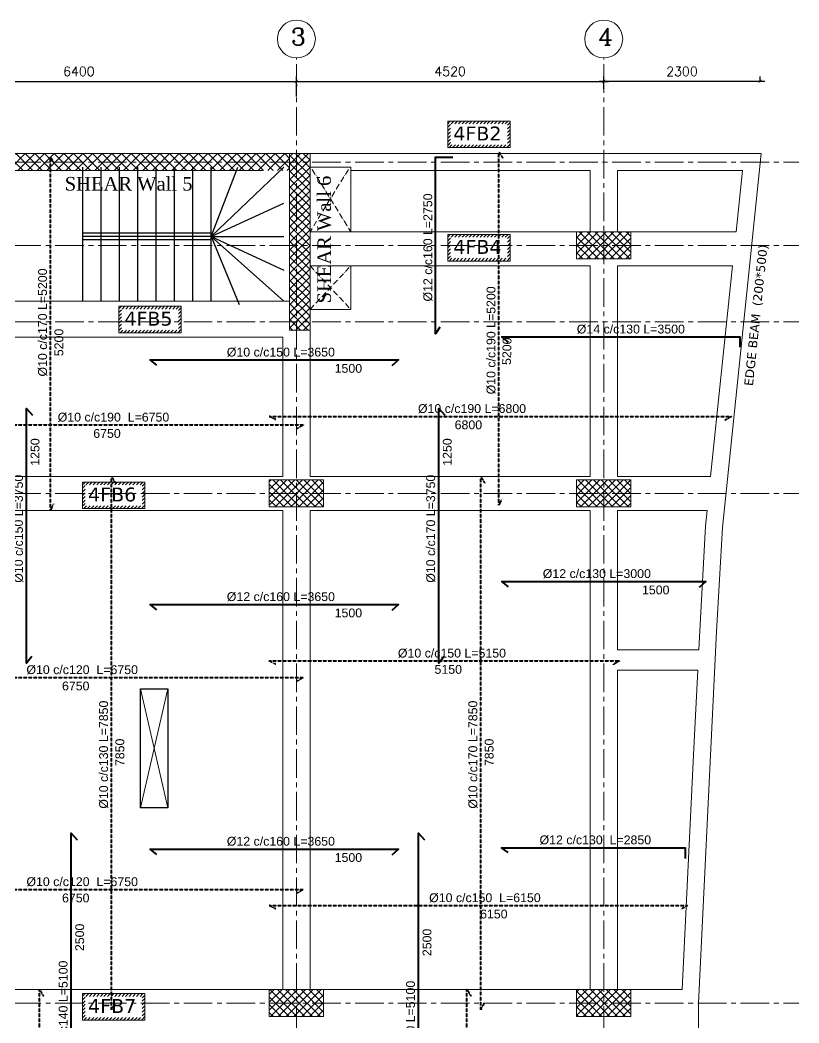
# Model space of a CAD drawing. Header units: inches. Extents: x -26151 to 62940, y -10194 to 246332.
# Drawn here: x 36181 to 37326, y 118572 to 120048 of the extents above; entities that cross this region are included whole.
import ezdxf

# ---------------------------------------------------------------- set-up
doc = ezdxf.new("R2010")
doc.units = ezdxf.units.IN
doc.header["$LTSCALE"] = 0.7
doc.header["$MEASUREMENT"] = 0
for name, pattern in [('ACAD_ISO10W100', [18, 12, -3, 0, -3]), ('CENTER2', [1.125, 0.75, -0.125, 0.125, -0.125]), ('DASHED2', [0.375, 0.25, -0.125])]:
    doc.linetypes.add(name, pattern=pattern)
doc.layers.get('0').update_dxf_attribs({"lineweight": 13})
doc.layers.get('Defpoints').update_dxf_attribs({"lineweight": 5})
for name, color, linetype, lineweight in [('axis', 254, 'ACAD_ISO10W100', 9), ('BEAM', 5, 'Continuous', 0), ('COLUMN', 4, 'Continuous', 20), ('dim', 1, 'Continuous', 25), ('hach 1', 254, 'Continuous', 9), ('hatch', 9, 'Continuous', 9), ('TEXT', 3, 'Continuous', 25), ('top renforcment', 7, 'Continuous', 40), ('VIS', 8, 'Continuous', 18)]:
    doc.layers.add(name, color=color, linetype=linetype, lineweight=lineweight)
doc.layers.add('FURNITURE', color=4, linetype='Continuous')
doc.layers.add('Layer3', color=50, linetype='Continuous')
doc.styles.add('100', font='romans.shx', dxfattribs={"height": 13.5})
doc.styles.add('GENERATED_STYLE_4', font='verdanai.ttf')
doc.styles.add('QW', font='times.ttf', dxfattribs={"height": 15})
doc.styles.add('romanc', font='verdana.ttf', dxfattribs={"height": 250})
doc.styles.get("Standard").update_dxf_attribs({"font": 'arial.ttf', "height": 13})
doc.dimstyles.new('abr100', dxfattribs={"dimtxt": 15, "dimasz": 5, "dimexe": 7, "dimexo": 7, "dimgap": 8, "dimtad": 1, "dimdec": 0, "dimlfac": 10, "dimzin": 4, "dimdsep": 46, "dimtxsty": '100', "dimblk": 'ARCHTICK', "dimcen": 0.09, "dimdle": 7, "dimclrd": 1, "dimclre": 8, "dimclrt": 2, "dimadec": 0, "dimazin": 1, "dimtfac": 1, "dimtdec": 0, "dimtix": 1, "dimtofl": 0, "dimtmove": 0, "dimatfit": 3, "dimldrblk": 'ARCHTICK', "dimfxl": 0, "dimtolj": 1, "dimtzin": 0, "dimlwd": -1, "dimlwe": -1, "dimarcsym": 0})
doc.dimstyles.get("Standard").update_dxf_attribs({"dimtxt": 13, "dimasz": 5, "dimexe": 0.18, "dimexo": 0.0625, "dimgap": 6, "dimtad": 1, "dimdec": 0, "dimlfac": 10, "dimzin": 0, "dimdsep": 46, "dimtxsty": 'Standard', "dimblk": 'ARCHTICK', "dimcen": 0.09, "dimse1": 1, "dimse2": 1, "dimclrd": 1, "dimclre": 7, "dimclrt": 3, "dimadec": 0, "dimazin": 0, "dimtfac": 1, "dimtdec": 0, "dimtix": 1, "dimtofl": 0, "dimtmove": 0, "dimatfit": 3, "dimldrblk": 'ARCHTICK', "dimfxl": 0, "dimtolj": 1, "dimtzin": 0, "dimarcsym": 0})

# ---------------------------------------------------------------- blocks, each defined once
blk = doc.blocks.new('_ArchTick')
at = {"color": 0, "linetype": 'ByBlock', "lineweight": 0, "const_width": 0.15}
blk.add_lwpolyline([(-0.5, -0.5), (0.5, 0.5)], dxfattribs=at)
blk = doc.blocks.new('*D650')
at = {"layer": 'Defpoints', "color": 0, "transparency": 16777216}
for p in [(36587.4, 119960.4), (37039.4, 119957.4), (37039.4, 119939.1)]:
    blk.add_point(p, dxfattribs=at)
at = {"layer": 'dim', "color": 8, "transparency": 16777216}
for p, q in [((37039.4, 119946.1), (37039.4, 119964.4)), ((36587.4, 119953.4), (36587.4, 119950.4))]:
    blk.add_line(p, q, dxfattribs=at)
at = {"layer": 'dim', "color": 1, "transparency": 16777216}
blk.add_line((36580.4, 119957.4), (37046.4, 119957.4), dxfattribs=at)
at = {"layer": 'dim', "color": 1, "transparency": 16777216, "xscale": 5, "yscale": 5, "zscale": 5, "rotation": 180}
blk.add_blockref('_ArchTick', (36587.4, 119957.4), dxfattribs=at)
at = {"layer": 'dim', "color": 1, "transparency": 16777216, "xscale": 5, "yscale": 5, "zscale": 5}
blk.add_blockref('_ArchTick', (37039.4, 119957.4), dxfattribs=at)
at = {"layer": 'dim', "color": 2, "transparency": 16777216, "insert": (36813.4, 119972.1), "char_height": 13.5, "attachment_point": 5, "style": '100'}
blk.add_mtext('\\A1;4520', dxfattribs=at)
blk = doc.blocks.new('*D661')
at = {"layer": 'Defpoints', "color": 0, "transparency": 16777216}
for p in [(35947.4, 119987), (36587.4, 119957.4), (36587.4, 119928.3)]:
    blk.add_point(p, dxfattribs=at)
at = {"layer": 'dim', "color": 8, "transparency": 16777216}
for p, q in [((35947.4, 119980), (35947.4, 119950.4)), ((36587.4, 119935.3), (36587.4, 119964.4))]:
    blk.add_line(p, q, dxfattribs=at)
at = {"layer": 'dim', "color": 1, "transparency": 16777216}
blk.add_line((35940.4, 119957.4), (36594.4, 119957.4), dxfattribs=at)
at = {"layer": 'dim', "color": 1, "transparency": 16777216, "xscale": 5, "yscale": 5, "zscale": 5, "rotation": 180}
blk.add_blockref('_ArchTick', (35947.4, 119957.4), dxfattribs=at)
at = {"layer": 'dim', "color": 1, "transparency": 16777216, "xscale": 5, "yscale": 5, "zscale": 5}
blk.add_blockref('_ArchTick', (36587.4, 119957.4), dxfattribs=at)
at = {"layer": 'dim', "color": 2, "transparency": 16777216, "insert": (36267.4, 119972.1), "char_height": 13.5, "attachment_point": 5, "style": '100'}
blk.add_mtext('\\A1;6400', dxfattribs=at)
blk = doc.blocks.new('*D664')
at = {"layer": 'Defpoints', "color": 0, "transparency": 16777216}
for p in [(35922.4, 119054.9, -19467.6), (36597.4, 119054.9, -59863), (36597.4, 119054.9)]:
    blk.add_point(p, dxfattribs=at)
at = {"layer": 'TEXT', "color": 3, "transparency": 16777216, "insert": (36262.8, 119067.6), "char_height": 13, "attachment_point": 5}
blk.add_mtext('\\A1;6750', dxfattribs=at)
blk = doc.blocks.new('*D665')
at = {"layer": 'Defpoints', "color": 0, "transparency": 16777216}
for p in [(35922.3, 119080.1), (36597.4, 119080.1, -19467.6), (36597.4, 119078.4)]:
    blk.add_point(p, dxfattribs=at)
at = {"layer": 'TEXT', "color": 3, "transparency": 16777216, "insert": (36272.3, 119091.4), "char_height": 13, "attachment_point": 5}
blk.add_mtext('\\A1;%%C10 c/c120  L=6750', dxfattribs=at)
blk = doc.blocks.new('*D666')
at = {"layer": 'Defpoints', "color": 0, "transparency": 16777216}
for p in [(36547.4, 119079.3, -19467.6), (37062.4, 119079.3, -79330.7), (37062.4, 119079.3)]:
    blk.add_point(p, dxfattribs=at)
at = {"layer": 'TEXT', "color": 3, "transparency": 16777216, "insert": (36810.7, 119092), "char_height": 13, "attachment_point": 5}
blk.add_mtext('\\A1;5150', dxfattribs=at)
blk = doc.blocks.new('*D667')
at = {"layer": 'Defpoints', "color": 0, "transparency": 16777216}
for p in [(36547.3, 119104.5), (37062.4, 119104.5, -38935.3), (37062.4, 119102.8)]:
    blk.add_point(p, dxfattribs=at)
at = {"layer": 'TEXT', "color": 3, "transparency": 16777216, "insert": (36816.1, 119115.8), "char_height": 13, "attachment_point": 5}
blk.add_mtext('\\A1;%%C10 c/c150 L=5150', dxfattribs=at)
blk = doc.blocks.new('*D670')
at = {"layer": 'Defpoints', "color": 0, "transparency": 16777216}
for p in [(36587.4, 119162.5, -26473), (36737.4, 119162.5, -40395.4), (36737.4, 119162.5)]:
    blk.add_point(p, dxfattribs=at)
at = {"layer": 'TEXT', "color": 3, "transparency": 16777216, "insert": (36663.8, 119175.1), "char_height": 13, "attachment_point": 5}
blk.add_mtext('\\A1;1500', dxfattribs=at)
blk = doc.blocks.new('*D671')
at = {"layer": 'Defpoints', "color": 0, "transparency": 16777216}
for p in [(36372.4, 119187.6), (36737.4, 119187.6), (36737.4, 119185.9)]:
    blk.add_point(p, dxfattribs=at)
at = {"layer": 'TEXT', "color": 3, "transparency": 16777216, "insert": (36564.5, 119198.9), "char_height": 13, "attachment_point": 5}
blk.add_mtext('\\A1;%%C12 c/c160 L=3650', dxfattribs=at)
blk = doc.blocks.new('*D673')
at = {"layer": 'Defpoints', "color": 0, "transparency": 16777216}
for p in [(37039.4, 119196.3, -26473), (37189.4, 119196.3, -40395.4), (37189.4, 119196.3)]:
    blk.add_point(p, dxfattribs=at)
at = {"layer": 'TEXT', "color": 3, "transparency": 16777216, "insert": (37115.8, 119208.9), "char_height": 13, "attachment_point": 5}
blk.add_mtext('\\A1;1500', dxfattribs=at)
blk = doc.blocks.new('*D674')
at = {"layer": 'Defpoints', "color": 0, "transparency": 16777216}
for p in [(36889.4, 119221.5), (37189.4, 119221.5), (37189.4, 119219.8)]:
    blk.add_point(p, dxfattribs=at)
at = {"layer": 'TEXT', "color": 3, "transparency": 16777216, "insert": (37029.2, 119232.8), "char_height": 13, "attachment_point": 5}
blk.add_mtext('\\A1;%%C12 c/c130 L=3000', dxfattribs=at)
blk = doc.blocks.new('*D677')
at = {"layer": 'Defpoints', "color": 0, "transparency": 16777216}
for p in [(35922.4, 118742.9, -19467.6), (36597.4, 118742.9, -59863), (36597.4, 118742.9)]:
    blk.add_point(p, dxfattribs=at)
at = {"layer": 'TEXT', "color": 3, "transparency": 16777216, "insert": (36262.8, 118755.6), "char_height": 13, "attachment_point": 5}
blk.add_mtext('\\A1;6750', dxfattribs=at)
blk = doc.blocks.new('*D678')
at = {"layer": 'Defpoints', "color": 0, "transparency": 16777216}
for p in [(35922.3, 118768.1), (36597.4, 118768.1, -19467.6), (36597.4, 118766.4)]:
    blk.add_point(p, dxfattribs=at)
at = {"layer": 'TEXT', "color": 3, "transparency": 16777216, "insert": (36272.3, 118779.4), "char_height": 13, "attachment_point": 5}
blk.add_mtext('\\A1;%%C10 c/c120  L=6750', dxfattribs=at)
blk = doc.blocks.new('*D679')
at = {"layer": 'Defpoints', "color": 0, "transparency": 16777216}
for p in [(36547.4, 118719.3, -19467.6), (37162.4, 118719.3, -79330.7), (37162.4, 118719.3)]:
    blk.add_point(p, dxfattribs=at)
at = {"layer": 'TEXT', "color": 3, "transparency": 16777216, "insert": (36877.7, 118732), "char_height": 13, "attachment_point": 5}
blk.add_mtext('\\A1;6150', dxfattribs=at)
blk = doc.blocks.new('*D680')
at = {"layer": 'Defpoints', "color": 0, "transparency": 16777216}
for p in [(36547.3, 118744.5), (37162.4, 118744.5, -38935.3), (37162.4, 118742.8)]:
    blk.add_point(p, dxfattribs=at)
at = {"layer": 'TEXT', "color": 3, "transparency": 16777216, "insert": (36864.6, 118755.8), "char_height": 13, "attachment_point": 5}
blk.add_mtext('\\A1;%%C10 c/c150  L=6150', dxfattribs=at)
blk = doc.blocks.new('*D683')
at = {"layer": 'Defpoints', "color": 0, "transparency": 16777216}
for p in [(36587.4, 118802.5, -26473), (36737.4, 118802.5, -40395.4), (36737.4, 118802.5)]:
    blk.add_point(p, dxfattribs=at)
at = {"layer": 'TEXT', "color": 3, "transparency": 16777216, "insert": (36663.8, 118815.1), "char_height": 13, "attachment_point": 5}
blk.add_mtext('\\A1;1500', dxfattribs=at)
blk = doc.blocks.new('*D684')
at = {"layer": 'Defpoints', "color": 0, "transparency": 16777216}
for p in [(36372.4, 118827.6), (36737.4, 118827.6), (36737.4, 118825.9)]:
    blk.add_point(p, dxfattribs=at)
at = {"layer": 'TEXT', "color": 3, "transparency": 16777216, "insert": (36564.5, 118838.9), "char_height": 13, "attachment_point": 5}
blk.add_mtext('\\A1;%%C12 c/c160 L=3650', dxfattribs=at)
blk = doc.blocks.new('*D686')
at = {"layer": 'Defpoints', "color": 0, "transparency": 16777216}
for p in [(36889.2, 118829.6, 13009.9), (37174.2, 118829.6), (37174.2, 118827.9)]:
    blk.add_point(p, dxfattribs=at)
at = {"layer": 'TEXT', "color": 3, "transparency": 16777216, "insert": (37027, 118840.9), "char_height": 13, "attachment_point": 5}
blk.add_mtext('\\A1;%%C12 c/c130  L=2850', dxfattribs=at)
blk = doc.blocks.new('*D689')
at = {"layer": 'Defpoints', "color": 0, "transparency": 16777216}
for p in [(35922.4, 119426.6, -19467.6), (36597.4, 119426.6, -59863), (36597.4, 119426.6)]:
    blk.add_point(p, dxfattribs=at)
at = {"layer": 'TEXT', "color": 3, "transparency": 16777216, "insert": (36308.8, 119439.2), "char_height": 13, "attachment_point": 5}
blk.add_mtext('\\A1;6750', dxfattribs=at)
blk = doc.blocks.new('*D690')
at = {"layer": 'Defpoints', "color": 0, "transparency": 16777216}
for p in [(35922.3, 119451.8), (36597.4, 119451.8, -19467.6), (36597.4, 119450.1)]:
    blk.add_point(p, dxfattribs=at)
at = {"layer": 'TEXT', "color": 3, "transparency": 16777216, "insert": (36318.3, 119463.1), "char_height": 13, "attachment_point": 5}
blk.add_mtext('\\A1;%%C10 c/c190  L=6750', dxfattribs=at)
blk = doc.blocks.new('*D691')
at = {"layer": 'Defpoints', "color": 0, "transparency": 16777216}
for p in [(36547.4, 119439.3, -19467.6), (37227.4, 119439.3, -79330.7), (37227.4, 119439.3)]:
    blk.add_point(p, dxfattribs=at)
at = {"layer": 'TEXT', "color": 3, "transparency": 16777216, "insert": (36840.3, 119451.9), "char_height": 13, "attachment_point": 5}
blk.add_mtext('\\A1;6800', dxfattribs=at)
blk = doc.blocks.new('*D692')
at = {"layer": 'Defpoints', "color": 0, "transparency": 16777216}
for p in [(36547.3, 119464.4), (37227.4, 119464.4, -38935.3), (37227.4, 119462.7)]:
    blk.add_point(p, dxfattribs=at)
at = {"layer": 'TEXT', "color": 3, "transparency": 16777216, "insert": (36845.6, 119475.7), "char_height": 13, "attachment_point": 5}
blk.add_mtext('\\A1;%%C10 c/c190 L=6800', dxfattribs=at)
blk = doc.blocks.new('*D695')
at = {"layer": 'Defpoints', "color": 0, "transparency": 16777216}
for p in [(36587.4, 119522.4, -26473), (36737.4, 119522.4, -40395.4), (36737.4, 119522.4)]:
    blk.add_point(p, dxfattribs=at)
at = {"layer": 'TEXT', "color": 3, "transparency": 16777216, "insert": (36663.8, 119535), "char_height": 13, "attachment_point": 5}
blk.add_mtext('\\A1;1500', dxfattribs=at)
blk = doc.blocks.new('*D696')
at = {"layer": 'Defpoints', "color": 0, "transparency": 16777216}
for p in [(36372.4, 119547.5), (36737.4, 119547.5), (36737.4, 119545.8)]:
    blk.add_point(p, dxfattribs=at)
at = {"layer": 'TEXT', "color": 3, "transparency": 16777216, "insert": (36564.5, 119558.8), "char_height": 13, "attachment_point": 5}
blk.add_mtext('\\A1;%%C10 c/c150 L=3650', dxfattribs=at)
blk = doc.blocks.new('*D698')
at = {"layer": 'Defpoints', "color": 0, "transparency": 16777216}
for p in [(36889.4, 119581.4), (37239.4, 119581.4), (37239.4, 119579.7)]:
    blk.add_point(p, dxfattribs=at)
at = {"layer": 'TEXT', "color": 3, "transparency": 16777216, "insert": (37079.2, 119592.7), "char_height": 13, "attachment_point": 5}
blk.add_mtext('\\A1;%%C14 c/c130 L=3500', dxfattribs=at)
blk = doc.blocks.new('*D764')
at = {"layer": 'Defpoints', "color": 0, "transparency": 16777216}
for p in [(37039.4, 119957.4), (37269.4, 119950), (37039.4, 119939.1)]:
    blk.add_point(p, dxfattribs=at)
at = {"layer": 'dim', "color": 8, "transparency": 16777216}
for p, q in [((37039.4, 119946.1), (37039.4, 119964.4)), ((37269.4, 119957), (37269.4, 119964.4))]:
    blk.add_line(p, q, dxfattribs=at)
at = {"layer": 'dim', "color": 1, "transparency": 16777216}
blk.add_line((37276.4, 119957.4), (37032.4, 119957.4), dxfattribs=at)
at = {"layer": 'dim', "color": 1, "transparency": 16777216, "xscale": 5, "yscale": 5, "zscale": 5, "rotation": 180}
blk.add_blockref('_ArchTick', (37039.4, 119957.4), dxfattribs=at)
at = {"layer": 'dim', "color": 1, "transparency": 16777216, "xscale": 5, "yscale": 5, "zscale": 5}
blk.add_blockref('_ArchTick', (37269.4, 119957.4), dxfattribs=at)
at = {"layer": 'dim', "color": 2, "transparency": 16777216, "insert": (37154.4, 119972.1), "char_height": 13.5, "attachment_point": 5, "style": '100'}
blk.add_mtext('\\A1;2300', dxfattribs=at)
blk = doc.blocks.new('*D1087')
at = {"layer": 'Defpoints', "color": 0, "transparency": 16777216}
for p in [(36340.4, 119376.1, -59863), (36340.4, 119376.1), (36340.4, 118591.1, -59863)]:
    blk.add_point(p, dxfattribs=at)
at = {"layer": 'TEXT', "color": 3, "transparency": 16777216, "insert": (36327.8, 118970), "char_height": 13, "attachment_point": 5, "rotation": 90}
blk.add_mtext('\\A1;7850', dxfattribs=at)
blk = doc.blocks.new('*D1088')
at = {"layer": 'Defpoints', "color": 0, "transparency": 16777216}
for p in [(36315.3, 119376.1, -19467.6), (36317, 119376.1), (36315.3, 118591, -40395.4)]:
    blk.add_point(p, dxfattribs=at)
at = {"layer": 'TEXT', "color": 3, "transparency": 16777216, "insert": (36304, 118966.6), "char_height": 13, "attachment_point": 5, "rotation": 90}
blk.add_mtext('\\A1;%%C10 c/c130 L=7850', dxfattribs=at)
blk = doc.blocks.new('*D1089')
at = {"layer": 'Defpoints', "color": 0, "transparency": 16777216}
for p in [(36215.6, 119476.1, -26473), (36215.6, 119476.1), (36215.6, 119351.1, -26473)]:
    blk.add_point(p, dxfattribs=at)
at = {"layer": 'TEXT', "color": 3, "transparency": 16777216, "insert": (36203, 119412), "char_height": 13, "attachment_point": 5, "rotation": 90}
blk.add_mtext('\\A1;1250', dxfattribs=at)
blk = doc.blocks.new('*D1090')
at = {"layer": 'Defpoints', "color": 0, "transparency": 16777216}
for p in [(36190.4, 119476.1, 13922.4), (36191.8, 119476.1), (36190.4, 119101.1)]:
    blk.add_point(p, dxfattribs=at)
at = {"layer": 'TEXT', "color": 3, "transparency": 16777216, "insert": (36178.8, 119299.1), "char_height": 13, "attachment_point": 5, "rotation": 90}
blk.add_mtext('\\A1;%%C10 c/c150 L=3750', dxfattribs=at)
blk = doc.blocks.new('*D1091')
at = {"layer": 'Defpoints', "color": 0, "transparency": 16777216}
for p in [(36250.7, 119846.1, -59863), (36250.7, 119846.1), (36250.7, 119326.1, -59863)]:
    blk.add_point(p, dxfattribs=at)
at = {"layer": 'TEXT', "color": 3, "transparency": 16777216, "insert": (36238.1, 119573.2), "char_height": 13, "attachment_point": 5, "rotation": 90}
blk.add_mtext('\\A1;5200', dxfattribs=at)
blk = doc.blocks.new('*D1092')
at = {"layer": 'Defpoints', "color": 0, "transparency": 16777216}
for p in [(36225.5, 119846.1, -19467.6), (36227.2, 119846.1), (36225.5, 119326, -40395.4)]:
    blk.add_point(p, dxfattribs=at)
at = {"layer": 'TEXT', "color": 3, "transparency": 16777216, "insert": (36214.2, 119602.6), "char_height": 13, "attachment_point": 5, "rotation": 90}
blk.add_mtext('\\A1;%%C10 c/c170 L=5200', dxfattribs=at)
blk = doc.blocks.new('*D1093')
at = {"layer": 'Defpoints', "color": 0, "transparency": 16777216}
for p in [(36883.6, 119376.1, -59863), (36883.6, 119376.1), (36883.6, 118591.1, -59863)]:
    blk.add_point(p, dxfattribs=at)
at = {"layer": 'TEXT', "color": 3, "transparency": 16777216, "insert": (36870.9, 118970), "char_height": 13, "attachment_point": 5, "rotation": 90}
blk.add_mtext('\\A1;7850', dxfattribs=at)
blk = doc.blocks.new('*D1094')
at = {"layer": 'Defpoints', "color": 0, "transparency": 16777216}
for p in [(36858.4, 119376.1, -19467.6), (36860.1, 119376.1), (36858.4, 118591, -40395.4)]:
    blk.add_point(p, dxfattribs=at)
at = {"layer": 'TEXT', "color": 3, "transparency": 16777216, "insert": (36847.1, 118966.6), "char_height": 13, "attachment_point": 5, "rotation": 90}
blk.add_mtext('\\A1;%%C10 c/c170 L=7850', dxfattribs=at)
blk = doc.blocks.new('*D1095')
at = {"layer": 'Defpoints', "color": 0, "transparency": 16777216}
for p in [(36821.9, 119476.1, -26473), (36821.9, 119476.1), (36821.9, 119351.1, -26473)]:
    blk.add_point(p, dxfattribs=at)
at = {"layer": 'TEXT', "color": 3, "transparency": 16777216, "insert": (36809.3, 119412), "char_height": 13, "attachment_point": 5, "rotation": 90}
blk.add_mtext('\\A1;1250', dxfattribs=at)
blk = doc.blocks.new('*D1096')
at = {"layer": 'Defpoints', "color": 0, "transparency": 16777216}
for p in [(36796.7, 119476.1, 13922.4), (36798.1, 119476.1), (36796.7, 119101.1)]:
    blk.add_point(p, dxfattribs=at)
at = {"layer": 'TEXT', "color": 3, "transparency": 16777216, "insert": (36785.1, 119299.1), "char_height": 13, "attachment_point": 5, "rotation": 90}
blk.add_mtext('\\A1;%%C10 c/c170 L=3750', dxfattribs=at)
blk = doc.blocks.new('*D1097')
at = {"layer": 'Defpoints', "color": 0, "transparency": 16777216}
for p in [(36910.3, 119854, -59863), (36915.2, 119853.9), (36900.3, 119334.1, -25376.8)]:
    blk.add_point(p, dxfattribs=at)
at = {"layer": 'TEXT', "color": 3, "transparency": 16777216, "insert": (36896.9, 119560.3), "char_height": 13, "attachment_point": 5, "rotation": 88.8981}
blk.add_mtext('\\A1;5200', dxfattribs=at)
blk = doc.blocks.new('*D1098')
at = {"layer": 'Defpoints', "color": 0, "transparency": 16777216}
for p in [(36885.1, 119854, -19467.6), (36886.8, 119854), (36885.1, 119333.9, -5909.2)]:
    blk.add_point(p, dxfattribs=at)
at = {"layer": 'TEXT', "color": 3, "transparency": 16777216, "insert": (36873.8, 119576.3), "char_height": 13, "attachment_point": 5, "rotation": 90}
blk.add_mtext('\\A1;%%C10 c/c190 L=5200', dxfattribs=at)
blk = doc.blocks.new('*D1099')
at = {"layer": 'Defpoints', "color": 0, "transparency": 16777216}
for p in [(36792.1, 119861.1), (36793.8, 119861.1), (36792.1, 119586.1)]:
    blk.add_point(p, dxfattribs=at)
at = {"layer": 'TEXT', "color": 3, "transparency": 16777216, "insert": (36780.8, 119713), "char_height": 13, "attachment_point": 5, "rotation": 90}
blk.add_mtext('\\A1;%%C12 c/c160 L=2750', dxfattribs=at)
blk = doc.blocks.new('*D1102')
at = {"layer": 'Defpoints', "color": 0, "transparency": 16777216}
for p in [(36281.3, 118851.1, -26473), (36281.3, 118851.1), (36281.3, 118601.1, -26473)]:
    blk.add_point(p, dxfattribs=at)
at = {"layer": 'TEXT', "color": 3, "transparency": 16777216, "insert": (36268.7, 118697.7), "char_height": 13, "attachment_point": 5, "rotation": 90}
blk.add_mtext('\\A1;2500', dxfattribs=at)
blk = doc.blocks.new('*D1103')
at = {"layer": 'Defpoints', "color": 0, "transparency": 16777216}
for p in [(36256.1, 118851.1, 13922.4), (36257.5, 118851.1), (36256.1, 118341.1, -14106)]:
    blk.add_point(p, dxfattribs=at)
at = {"layer": 'TEXT', "color": 3, "transparency": 16777216, "insert": (36244.5, 118584), "char_height": 13, "attachment_point": 5, "rotation": 90}
blk.add_mtext('\\A1;%%C10 c/c140 L=5100', dxfattribs=at)
blk = doc.blocks.new('*D1100')
at = {"layer": 'Defpoints', "color": 0, "transparency": 16777216}
for p in [(36792.2, 118851.1, -26473), (36792.2, 118851.1), (36792.2, 118601.1, -26473)]:
    blk.add_point(p, dxfattribs=at)
at = {"layer": 'TEXT', "color": 3, "transparency": 16777216, "insert": (36779.5, 118690.3), "char_height": 13, "attachment_point": 5, "rotation": 90}
blk.add_mtext('\\A1;2500', dxfattribs=at)
blk = doc.blocks.new('*D1101')
at = {"layer": 'Defpoints', "color": 0, "transparency": 16777216}
for p in [(36767, 118851.1, 13922.4), (36768.4, 118851.1), (36767, 118341.1, -14106)]:
    blk.add_point(p, dxfattribs=at)
at = {"layer": 'TEXT', "color": 3, "transparency": 16777216, "insert": (36755.4, 118554.3), "char_height": 13, "attachment_point": 5, "rotation": 90}
blk.add_mtext('\\A1;%%C10 c/c170 L=5100', dxfattribs=at)
blk = doc.blocks.new('*D1113')
at = {"layer": 'Defpoints', "color": 0, "transparency": 16777216}
for p in [(36234.6, 118621.1, -59863), (36234.6, 118621.1), (36234.6, 117801.1, -59863)]:
    blk.add_point(p, dxfattribs=at)
at = {"layer": 'TEXT', "color": 3, "transparency": 16777216, "insert": (36222, 118195), "char_height": 13, "attachment_point": 5, "rotation": 90}
blk.add_mtext('\\A1;8200', dxfattribs=at)
blk = doc.blocks.new('*D1114')
at = {"layer": 'Defpoints', "color": 0, "transparency": 16777216}
for p in [(36209.4, 118621.1, -19467.6), (36211.1, 118621.1), (36209.4, 117801, -40395.4)]:
    blk.add_point(p, dxfattribs=at)
at = {"layer": 'TEXT', "color": 3, "transparency": 16777216, "insert": (36198.1, 118191.6), "char_height": 13, "attachment_point": 5, "rotation": 90}
blk.add_mtext('\\A1;%%C10 c/c130 L=8200', dxfattribs=at)
blk = doc.blocks.new('*D1115')
at = {"layer": 'Defpoints', "color": 0, "transparency": 16777216}
for p in [(36863.3, 118621.1, -59863), (36863.3, 118621.1), (36863.3, 117801.1, -59863)]:
    blk.add_point(p, dxfattribs=at)
at = {"layer": 'TEXT', "color": 3, "transparency": 16777216, "insert": (36850.7, 118195), "char_height": 13, "attachment_point": 5, "rotation": 90}
blk.add_mtext('\\A1;8200', dxfattribs=at)
blk = doc.blocks.new('*D1116')
at = {"layer": 'Defpoints', "color": 0, "transparency": 16777216}
for p in [(36838.1, 118621.1, -19467.6), (36839.8, 118621.1), (36838.1, 117801, -40395.4)]:
    blk.add_point(p, dxfattribs=at)
at = {"layer": 'TEXT', "color": 3, "transparency": 16777216, "insert": (36826.8, 118191.6), "char_height": 13, "attachment_point": 5, "rotation": 90}
blk.add_mtext('\\A1;%%C10 c/c170 L=8200', dxfattribs=at)

msp = doc.modelspace()

# ---------------------------------------------------------------- hatches: boundary and pattern name
at = {"layer": 'hach 1', "linetype": 'ByBlock'}
h = msp.add_hatch(dxfattribs=at)
h.set_pattern_fill('ANSI31', color=256, scale=30, style=0)
h.set_pattern_definition([(45, (49267.3014, 220.7946), (-2.65165043, 2.65165043), [])])
h.paths.add_polyline_path([(36901.85, 119898.96), (36809.9, 119898.96), (36809.9, 119859.96), (36901.85, 119859.96)])
h.paths.add_polyline_path([(36897.85, 119894.96), (36897.85, 119863.96), (36813.9, 119863.96), (36813.9, 119894.96)], flags=16)
h = msp.add_hatch(dxfattribs=at)
h.set_pattern_fill('ANSI31', color=256, scale=30, style=0)
h.set_pattern_definition([(45, (49267.3014, 53.9038), (-2.65165043, 2.65165043), [])])
h.paths.add_polyline_path([(36901.85, 119732.07), (36809.9, 119732.07), (36809.9, 119693.07), (36901.85, 119693.07)])
h.paths.add_polyline_path([(36897.85, 119728.07), (36897.85, 119697.07), (36813.9, 119697.07), (36813.9, 119728.07)], flags=16)
h = msp.add_hatch(dxfattribs=at)
h.set_pattern_fill('ANSI31', color=256, scale=30, style=0)
h.set_pattern_definition([(45, (48783.456, -51.693), (-2.65165043, 2.65165043), [])])
h.paths.add_polyline_path([(36418, 119626.47), (36326.06, 119626.47), (36326.06, 119587.47), (36418, 119587.47)])
h.paths.add_polyline_path([(36414, 119622.47), (36414, 119591.47), (36330.06, 119591.47), (36330.06, 119622.47)], flags=16)
h = msp.add_hatch(dxfattribs=at)
h.set_pattern_fill('ANSI31', color=256, scale=30, style=0)
h.set_pattern_definition([(45, (48730.1164, -310.464), (-2.65165043, 2.65165043), [])])
h.paths.add_polyline_path([(36364.66, 119367.7), (36272.72, 119367.7), (36272.72, 119328.7), (36364.66, 119328.7)])
h.paths.add_polyline_path([(36360.66, 119363.7), (36360.66, 119332.7), (36276.72, 119332.7), (36276.72, 119363.7)], flags=16)
h = msp.add_hatch(dxfattribs=at)
h.set_pattern_fill('ANSI31', color=256, scale=30, style=0)
h.set_pattern_definition([(45, (48730.1164, -1063.2475), (-2.65165043, 2.65165043), [])])
h.paths.add_polyline_path([(36364.66, 118614.92), (36272.72, 118614.92), (36272.72, 118575.92), (36364.66, 118575.92)])
h.paths.add_polyline_path([(36360.66, 118610.92), (36360.66, 118579.92), (36276.72, 118579.92), (36276.72, 118610.92)], flags=16)
at = {"layer": 'hatch', "ltscale": 0.5}
h = msp.add_hatch(dxfattribs=at)
h.set_pattern_fill('NET', color=256, scale=80, angle=45, style=0)
h.set_pattern_definition([(45, (-426612.81, -142697.629), (-7.07106781, 7.07106781), []), (135, (-426612.81, -142697.629), (-7.07106781, -7.07106781), [])])
h.paths.add_polyline_path([(36385.64, 119851.08), (36315.64, 119851.08), (36315.64, 119838.58), (36385.64, 119838.58)])
h.paths.add_polyline_path([(36385.64, 119838.58), (36315.64, 119838.58), (36315.64, 119826.08), (36385.64, 119826.08)])
h.paths.add_polyline_path([(36502.22, 119838.58), (36385.64, 119838.58), (36385.64, 119826.08), (36502.22, 119826.08)])
h.paths.add_polyline_path([(36577.38, 119851.08), (36385.64, 119851.08), (36385.64, 119838.58), (36502.22, 119838.58), (36577.38, 119838.58)])
h.paths.add_polyline_path([(36577.38, 119838.58), (36502.22, 119838.58), (36502.22, 119826.08), (36547.38, 119826.08), (36577.38, 119826.08)])
h.paths.add_polyline_path([(36425.36, 119837.81), (36425.36, 119870.75), (36408.48, 119870.75), (36408.48, 119837.81)], flags=9)
h.paths.add_polyline_path([(36474.82, 119839.07), (36474.82, 119873.09), (36457.95, 119873.09), (36457.95, 119839.07)], flags=9)
h.paths.add_polyline_path([(36167.28, 119838.58), (36167.28, 119826.08), (36315.64, 119826.08), (36315.64, 119838.58)])
h.paths.add_polyline_path([(36167.28, 119851.08), (36167.28, 119838.58), (36315.64, 119838.58), (36315.64, 119851.08)])
h = msp.add_hatch(dxfattribs=at)
h.set_pattern_fill('NET', color=256, scale=65, angle=45, style=0)
h.set_pattern_definition([(45, (40714.859, -606.979), (-5.7452426, 5.7452426), []), (135, (40714.859, -606.979), (-5.7452426, -5.7452426), [])])
h.paths.add_polyline_path([(36607.36, 119851.03), (36607.36, 119591.03), (36577.36, 119591.03), (36577.36, 119851.03)])
h = msp.add_hatch(dxfattribs=at)
h.set_pattern_fill('NET', color=256, scale=65, angle=45, style=0)
h.set_pattern_definition([(45, (-426600.81, -142697.6286), (-5.7452426, 5.7452426), []), (135, (-426600.81, -142697.6286), (-5.7452426, -5.7452426), [])])
h.paths.add_polyline_path([(36999.38, 119736.08), (37079.38, 119736.08), (37079.38, 119696.08), (36999.38, 119696.08)])
h = msp.add_hatch(dxfattribs=at)
h.set_pattern_fill('NET', color=256, scale=65, angle=45, style=0)
h.set_pattern_definition([(45, (-426612.81, -142662.6286), (-5.7452426, 5.7452426), []), (135, (-426612.81, -142662.6286), (-5.7452426, -5.7452426), [])])
h.paths.add_polyline_path([(36547.38, 119371.08), (36627.38, 119371.08), (36627.38, 119331.08), (36547.38, 119331.08)])
h = msp.add_hatch(dxfattribs=at)
h.set_pattern_fill('NET', color=256, scale=65, angle=45, style=0)
h.set_pattern_definition([(45, (-426600.81, -142662.6286), (-5.7452426, 5.7452426), []), (135, (-426600.81, -142662.6286), (-5.7452426, -5.7452426), [])])
h.paths.add_polyline_path([(36999.38, 119371.08), (37079.38, 119371.08), (37079.38, 119331.08), (36999.38, 119331.08)])
h = msp.add_hatch(dxfattribs=at)
h.set_pattern_fill('NET', color=256, scale=65, angle=45, style=0)
h.set_pattern_definition([(45, (-426612.81, -142612.6286), (-5.7452426, 5.7452426), []), (135, (-426612.81, -142612.6286), (-5.7452426, -5.7452426), [])])
h.paths.add_polyline_path([(36547.38, 118621.08), (36627.38, 118621.08), (36627.38, 118581.08), (36547.38, 118581.08)])
h = msp.add_hatch(dxfattribs=at)
h.set_pattern_fill('NET', color=256, scale=65, angle=45, style=0)
h.set_pattern_definition([(45, (-426600.81, -142612.6286), (-5.7452426, 5.7452426), []), (135, (-426600.81, -142612.6286), (-5.7452426, -5.7452426), [])])
h.paths.add_polyline_path([(36999.38, 118621.08), (37079.38, 118621.08), (37079.38, 118581.08), (36999.38, 118581.08)])

# ---------------------------------------------------------------- linework, layer by layer
at = {"lineweight": 20}
for centre in [(36587.37, 120019.84), (37039.37, 120019.84)]:
    msp.add_ellipse(centre, major_axis=(-0.02, 27.86), ratio=1, start_param=4.7118466, end_param=10.9950319, dxfattribs=at)
at = {"layer": 'axis', "linetype": 'CENTER2', "ltscale": 80}
for p, q in [((36587.38, 116601.69), (36587.38, 119991.98)), ((37039.38, 116601.69), (37039.38, 119991.98)), ((35161.69, 119838.58), (37326.42, 119838.58)), ((35161.69, 119716.08), (37326.42, 119716.08)), ((35161.69, 119603.58), (37326.42, 119603.58)), ((35161.69, 119351.08), (37326.42, 119351.08)), ((35161.69, 118601.08), (37326.42, 118601.08))]:
    msp.add_line(p, q, dxfattribs=at)
at = {"layer": 'axis'}
for p, q in [((36663.75, 119827.64), (36607.38, 119736.08)), ((36610.68, 119827.64), (36667.38, 119736.08)), ((36607.38, 119686.08), (36667.38, 119621.82)), ((36607.38, 119621.82), (36667.38, 119686.08))]:
    msp.add_line(p, q, dxfattribs=at)
at = {"layer": 'BEAM', "linetype": 'Continuous'}
for p, q in [((36167.28, 119826.08), (36537.38, 119826.08)), ((36202.38, 119826.08), (36537.38, 119826.08)), ((36667.38, 119826.08), (37019.38, 119826.08)), ((37019.38, 119736.08), (37019.38, 119826.08)), ((37059.38, 119736.08), (37059.38, 119826.08)), ((37059.38, 119826.08), (37243.36, 119826.08)), ((37019.38, 119736.08), (36607.38, 119736.08)), ((37233.99, 119736.08), (37059.38, 119736.08)), ((37019.38, 119686.08), (36607.38, 119686.08)), ((37019.38, 119376.08), (37019.38, 119686.08)), ((37228.79, 119686.08), (37059.38, 119686.08)), ((37059.38, 119376.08), (37059.38, 119686.08)), ((36167.38, 119633.89), (36577.38, 119633.89)), ((36607.38, 119621.82), (36607.38, 119376.08)), ((35967.38, 119581.08), (36567.38, 119581.08)), ((36567.38, 119581.08), (36567.38, 119376.08)), ((35967.38, 119376.08), (36567.38, 119376.08)), ((36607.38, 119376.08), (37019.38, 119376.08)), ((37059.38, 119376.08), (37196.53, 119376.08)), ((35967.38, 119326.08), (36567.38, 119326.08)), ((36567.38, 119326.08), (36567.38, 118976.08)), ((36607.38, 119326.08), (37019.38, 119326.08)), ((36607.38, 119326.08), (36607.38, 118976.08)), ((37019.38, 118976.08), (37019.38, 119326.08)), ((37059.38, 119326.08), (37191.33, 119326.08)), ((37059.38, 119120.79), (37059.38, 119326.08)), ((37179.09, 119120.79), (37059.38, 119120.79)), ((37059.38, 118976.08), (37059.38, 119090.79)), ((37177.63, 119090.79), (37059.38, 119090.79)), ((37059.38, 118996.08), (37059.38, 119013.78)), ((36567.38, 118976.08), (36567.38, 118621.08)), ((36607.38, 118976.08), (36607.38, 118621.08)), ((37019.38, 118621.08), (37019.38, 118976.08)), ((37059.38, 118621.08), (37059.38, 118976.08)), ((35967.38, 118621.08), (36567.38, 118621.08)), ((37009.38, 118621.08), (36607.38, 118621.08)), ((37059.38, 118621.08), (37154.87, 118621.08))]:
    msp.add_line(p, q, dxfattribs=at)
for points in [[(35290.8, 119545.8), (35267.53, 119851.26), (37271.11, 119851.27), (37213.87, 119301.09), (37205.42, 119147.66), (37178.93, 118601.08), (37181.34, 118040.37)], [(36607.38, 119851.25), (36607.38, 119831.25), (36667.38, 119831.25), (36667.38, 119736.08)], [(36667.38, 119686.08), (36667.38, 119621.82), (36607.38, 119621.82), (36607.38, 119831.25)], [(37233.99, 119736.08), (37243.36, 119826.08)], [(37228.79, 119686.08), (37196.53, 119376.08)], [(37228.79, 119686.08), (37196.53, 119376.08)], [(37196.53, 119376.08), (37228.79, 119686.08)], [(37191.33, 119326.08), (37188.94, 119303.07), (37180.45, 119148.95), (37179.09, 119120.79)], [(37177.63, 119090.79), (37172.07, 118976.08)], [(37172.07, 118976.08), (37154.87, 118621.08)]]:
    msp.add_lwpolyline(points, dxfattribs=at)
at = {"layer": 'COLUMN'}
for points in [[(36607.38, 119851.08), (36607.38, 119591.08), (36577.38, 119591.08), (36577.38, 119851.08)], [(36999.38, 119736.08), (37079.38, 119736.08), (37079.38, 119696.08), (36999.38, 119696.08)], [(36547.38, 119371.08), (36627.38, 119371.08), (36627.38, 119331.08), (36547.38, 119331.08)], [(36999.38, 119371.08), (37079.38, 119371.08), (37079.38, 119331.08), (36999.38, 119331.08)], [(36547.38, 118621.08), (36627.38, 118621.08), (36627.38, 118581.08), (36547.38, 118581.08)], [(36999.38, 118621.08), (37079.38, 118621.08), (37079.38, 118581.08), (36999.38, 118581.08)]]:
    msp.add_lwpolyline(points, close=True, dxfattribs=at)
at = {"layer": 'FURNITURE', "ltscale": 3}
for p, q in [((36273.14, 119633.89), (36273.14, 119831.25)), ((36300.14, 119633.89), (36300.14, 119831.25)), ((36327.14, 119633.89), (36327.14, 119831.25)), ((36354.14, 119633.89), (36354.14, 119831.25)), ((36381.14, 119633.89), (36381.14, 119831.25)), ((36408.14, 119633.89), (36408.14, 119831.25)), ((36435.14, 119633.89), (36435.14, 119831.25)), ((36462.14, 119633.89), (36462.14, 119831.25)), ((36569, 119831.25), (36462.14, 119729.04)), ((36462.14, 119729.04), (36501.07, 119831.25)), ((36462.14, 119729.04), (36569, 119778.43)), ((36462.14, 119734.04), (36273.14, 119734.04)), ((36462.14, 119729.04), (36273.14, 119729.04)), ((36462.14, 119729.04), (36569, 119729.04)), ((36569, 119633.89), (36462.14, 119729.04)), ((36462.14, 119729.04), (36569, 119679.65)), ((36462.14, 119729.04), (36502.97, 119628.89)), ((36462.14, 119724.04), (36273.14, 119724.04))]:
    msp.add_line(p, q, dxfattribs=at)
at = {"layer": 'hach 1', "linetype": 'ByBlock'}
for points in [[(36809.9, 119898.96), (36901.85, 119898.96), (36901.85, 119859.96), (36809.9, 119859.96)], [(36809.9, 119732.07), (36901.85, 119732.07), (36901.85, 119693.07), (36809.9, 119693.07)], [(36326.06, 119626.47), (36418, 119626.47), (36418, 119587.47), (36326.06, 119587.47)], [(36272.72, 119367.7), (36364.66, 119367.7), (36364.66, 119328.7), (36272.72, 119328.7)], [(36272.72, 118614.92), (36364.66, 118614.92), (36364.66, 118575.92), (36272.72, 118575.92)]]:
    msp.add_lwpolyline(points, close=True, dxfattribs=at)
at = {"layer": 'Layer3', "color": 1, "linetype": 'ByBlock'}
msp.add_lwpolyline([(36358.15, 119063.54), (36398.15, 119063.54), (36398.15, 118888.54), (36358.15, 118888.54)], close=True, dxfattribs=at)
at = {"layer": 'top renforcment', "color": 4, "linetype": 'DASHED2', "ltscale": 2}
for points, elevation in [([(36230.31, 119335.79), (36225.5, 119326.05), (36225.5, 119846.08), (36231.32, 119836.34)], 35582.37), ([(36557.09, 119459.65), (36547.35, 119464.45), (37227.38, 119464.46), (37217.64, 119458.64)], -11818.36), ([(35932.09, 119446.98), (35922.35, 119451.78), (36597.38, 119451.78), (36587.64, 119445.96)], -11818.36), ([(36320.06, 118600.79), (36315.25, 118591.05), (36315.25, 119376.08), (36321.07, 119366.34)], 34486.2), ([(36863.19, 118600.79), (36858.39, 118591.05), (36858.39, 119376.08), (36864.21, 119366.34)], 34486.2), ([(36557.09, 119099.73), (36547.35, 119104.53), (37062.38, 119104.54), (37052.64, 119098.72)], -5909.18), ([(35932.09, 119075.32), (35922.35, 119080.12), (36597.38, 119080.13), (36587.64, 119074.31)], -5909.18), ([(35932.09, 118763.33), (35922.35, 118768.14), (36597.38, 118768.14), (36587.64, 118762.32)], -5909.18), ([(36557.09, 118739.73), (36547.35, 118744.53), (37162.38, 118744.54), (37152.64, 118738.72)], -5909.18), ([(36214.2, 117810.79), (36209.4, 117801.05), (36209.39, 118621.08), (36215.21, 118611.34)], 34486.2), ([(36842.91, 117810.79), (36838.1, 117801.05), (36838.1, 118621.08), (36843.92, 118611.34)], 34486.2)]:
    msp.add_lwpolyline(points, dxfattribs=dict(at, elevation=elevation))
at = {"layer": 'top renforcment', "color": 3}
msp.add_lwpolyline([(36798.35, 119595.82), (36792.08, 119586.08), (36792.08, 119846.08), (36817.57, 119846.08)], dxfattribs=at)
at = {"layer": 'top renforcment', "color": 4, "linetype": 'DASHED2', "ltscale": 2}
msp.add_lwpolyline([(36889.89, 119343.69), (36885.08, 119333.95), (36885.08, 119853.97), (36890.9, 119844.23)], dxfattribs=at)
at = {"layer": 'top renforcment', "color": 3}
for points, elevation in [([(36899.12, 119573.53), (36889.38, 119581.4), (37239.38, 119581.4), (37239.38, 119566.34)], -18919.03), ([(36382.13, 119539.71), (36372.38, 119547.57), (36737.38, 119547.58), (36727.64, 119538.69)], -18919.03), ([(36198.27, 119110.83), (36190.41, 119101.09), (36190.4, 119476.09), (36199.29, 119466.35)], 1096.17), ([(36804.57, 119110.83), (36796.7, 119101.09), (36796.7, 119476.09), (36805.58, 119466.35)], 1096.17), ([(36899.12, 119213.61), (36889.38, 119221.48), (37189.38, 119221.48), (37179.64, 119212.6)], -13009.85), ([(36382.13, 119179.79), (36372.38, 119187.66), (36737.38, 119187.66), (36727.64, 119178.78)], -13009.85), ([(36263.97, 118350.83), (36256.11, 118341.08), (36256.1, 118851.09), (36264.99, 118841.35)], 1096.17), ([(36774.84, 118350.83), (36766.97, 118341.08), (36766.97, 118851.09), (36775.85, 118841.35)], 35582.37), ([(36382.13, 118819.79), (36372.39, 118827.66), (36737.39, 118827.66), (36727.64, 118818.78)], -13009.85), ([(36898.91, 118822.85), (36889.16, 118829.65), (37159.2, 118829.65), (37159.2, 118813.86)], -13009.85)]:
    msp.add_lwpolyline(points, dxfattribs=dict(at, elevation=elevation))
at = {"layer": 'VIS', "linetype": 'Continuous', "lineweight": 5}
for p, q in [((36398.15, 118888.54), (36358.15, 119063.54)), ((36358.15, 118888.54), (36398.15, 119063.54))]:
    msp.add_line(p, q, dxfattribs=at)

# ---------------------------------------------------------------- texts
at = {"layer": 'TEXT', "color": 2, "style": 'romanc'}
for s, p in [('4FB2', (36818.11, 119870.53)), ('4FB4', (36818.11, 119703.64)), ('4FB5', (36334.26, 119598.04)), ('4FB6', (36280.92, 119339.27)), ('4FB7', (36280.92, 118586.49))]:
    msp.add_text(s, height=20.4, dxfattribs=at).set_placement(p)
at = {"layer": 'TEXT', "color": 7, "style": 'QW'}
msp.add_text('SHEAR Wall 5', height=20, dxfattribs=at).set_placement((36246.62, 119796.79))
msp.add_text('SHEAR Wall 6', height=20, rotation=90, dxfattribs=at).set_placement((36638.2, 119630.67))
at = {"layer": 'TEXT', "color": 2, "style": 'romanc'}
msp.add_text('EDGE BEAM  (200*500)', height=13, rotation=84.05948, dxfattribs=at).set_placement((37258.74, 119508.65))
at = {"layer": 'TEXT', "char_height": 25, "attachment_point": 1, "style": 'GENERATED_STYLE_4'}
for s, insert in [('{\\Fromanc|c0;3}', (36579.45, 120035.78)), ('{\\Fromanc|c0;4}', (37031.45, 120035.78))]:
    msp.add_mtext(s, dxfattribs=dict(at, insert=insert))

# ---------------------------------------------------------------- dimensions: what is measured, and where the dimension line sits
at = {"layer": 'dim'}
for base, p1, p2, picture, middle in [((36587.38, 119957.35), (35947.38, 119986.98), (36587.38, 119928.32), '*D661', (36267.38, 119972.1)), ((37039.38, 119957.35), (36587.38, 119960.44), (37039.38, 119939.12), '*D650', (36813.38, 119972.1))]:
    dim = msp.add_linear_dim(base=base, p1=p1, p2=p2, dimstyle='abr100', dxfattribs=at)
    dim.commit()
    dim.dimension.update_dxf_attribs({"geometry": picture, "text_midpoint": middle})
dim = msp.add_linear_dim(base=(37039.38, 119957.35), p1=(37269.39, 119949.99), p2=(37039.38, 119939.12), angle=180, dimstyle='abr100', dxfattribs=at)
dim.commit()
dim.dimension.update_dxf_attribs({"geometry": '*D764', "text_midpoint": (37154.39, 119972.1)})
at = {"layer": 'TEXT'}
for base, p1, p2, angle, text, picture, middle in [((36793.81, 119861.08, 13009.85), (36792.11, 119586.08, 13009.85), (36792.11, 119861.08, 13009.85), 90, '%%C12 c/c160 L=<>', '*D1099', (36793.81, 119713.03, 13009.85)), ((36227.23, 119846.08, 48592.23), (36225.53, 119326.05, 8196.84), (36225.53, 119846.08, 29124.59), 90, '%%C10 c/c170 L=<>', '*D1092', (36227.23, 119602.61, 48592.23)), ((36886.81, 119853.97, 13009.85), (36885.11, 119333.95, 7100.68), (36885.11, 119853.97, -6457.78), 90, '%%C10 c/c190 L=<>', '*D1098', (36886.81, 119576.29, 13009.85)), ((36191.82, 119476.09, 14106.02), (36190.43, 119101.09, 14106.02), (36190.43, 119476.09, 28028.42), 90, '%%C10 c/c150 L=<>', '*D1090', (36191.82, 119299.05, 14106.02)), ((36798.12, 119476.09, 14106.02), (36796.73, 119101.09, 14106.02), (36796.73, 119476.09, 28028.42), 90, '%%C10 c/c170 L=<>', '*D1096', (36798.12, 119299.05, 14106.02)), ((36316.98, 119376.08, 47496.06), (36315.28, 118591.05, 7100.68), (36315.28, 119376.08, 28028.42), 90, '%%C10 c/c130 L=<>', '*D1088', (36316.98, 118966.65, 47496.06)), ((36860.12, 119376.08, 47496.06), (36858.42, 118591.05, 7100.68), (36858.42, 119376.08, 28028.42), 90, '%%C10 c/c170 L=<>', '*D1094', (36860.12, 118966.65, 47496.06)), ((37174.2, 118827.92), (36889.16, 118829.62, 13009.85), (37174.2, 118829.62), 0, '%%C12 c/c130  L=<>', '*D686', (37027.01, 118827.92)), ((36257.53, 118851.09, 14106.02), (36256.14, 118341.08), (36256.14, 118851.09, 28028.42), 90, '%%C10 c/c140 L=<>', '*D1103', (36257.53, 118584, 14106.02)), ((36768.39, 118851.09, 48592.23), (36767, 118341.08, 34486.2), (36767, 118851.09, 62514.62), 90, '%%C10 c/c170 L=<>', '*D1101', (36768.39, 118554.3, 48592.23)), ((36211.12, 118621.08, 47496.06), (36209.43, 117801.05, 7100.68), (36209.43, 118621.08, 28028.42), 90, '%%C10 c/c130 L=<>', '*D1114', (36211.12, 118191.65, 47496.06)), ((36839.83, 118621.08, 47496.06), (36838.13, 117801.05, 7100.68), (36838.13, 118621.08, 28028.42), 90, '%%C10 c/c170 L=<>', '*D1116', (36839.83, 118191.65, 47496.06))]:
    dim = msp.add_linear_dim(base=base, p1=p1, p2=p2, angle=angle, text=text, dimstyle='Standard', override={"dimsd1": 1, "dimsd2": 1, "dimfxl": 0.1, "dimfxlon": 1}, dxfattribs=at)
    dim.commit()
    dim.dimension.update_dxf_attribs({"geometry": picture, "text_midpoint": middle, "dimtype": 160})
for base, p1, p2, angle, picture, middle in [((36250.7, 119846.08, 60959.19), (36250.7, 119326.08, 1096.17), (36250.7, 119846.08, 1096.17), 90, '*D1091', (36250.7, 119573.2, 60959.19)), ((36915.16, 119853.88, 25376.82), (36900.28, 119334.08), (36910.28, 119853.97, -34486.2), 88.89806, '*D1097', (36909.5, 119560.04, 25376.82)), ((36737.38, 119522.38, 6457.78), (36587.38, 119522.38, -20015.2), (36737.38, 119522.38, -33937.6), 360, '*D695', (36663.81, 119522.38, 6457.78)), ((36215.6, 119476.09, 26472.98), (36215.6, 119351.09), (36215.6, 119476.09), 90, '*D1089', (36215.6, 119411.99, 26472.98)), ((36821.9, 119476.09, 26472.98), (36821.9, 119351.09), (36821.9, 119476.09), 90, '*D1095', (36821.9, 119411.99, 26472.98)), ((36597.38, 119426.59, 13558.46), (35922.38, 119426.59, -5909.18), (36597.38, 119426.59, -46304.56), 360, '*D689', (36308.8, 119426.59, 13558.46)), ((37227.38, 119439.26, 13558.46), (36547.38, 119439.26, -5909.18), (37227.38, 119439.26, -65772.2), 360, '*D691', (36840.26, 119439.26, 13558.46)), ((36340.45, 119376.08, 59863.02), (36340.45, 118591.08), (36340.45, 119376.08), 90, '*D1087', (36340.45, 118969.97, 59863.02)), ((36883.59, 119376.08, 59863.02), (36883.59, 118591.08), (36883.59, 119376.08), 90, '*D1093', (36883.59, 118969.97, 59863.02)), ((37189.38, 119196.29, 12366.96), (37039.38, 119196.29, -14106.02), (37189.38, 119196.29, -28028.42), 360, '*D673', (37115.81, 119196.29, 12366.96)), ((36737.38, 119162.46, 12366.96), (36587.38, 119162.46, -14106.02), (36737.38, 119162.46, -28028.42), 360, '*D670', (36663.81, 119162.46, 12366.96)), ((37062.38, 119079.34, 19467.64), (36547.38, 119079.34), (37062.38, 119079.34, -59863.02), 360, '*D666', (36810.75, 119079.34, 19467.64)), ((36597.38, 119054.93, 19467.64), (35922.38, 119054.93), (36597.38, 119054.93, -40395.38), 360, '*D664', (36262.84, 119054.93, 19467.64)), ((36281.3, 118851.09, 26472.98), (36281.3, 118601.09), (36281.3, 118851.09), 90, '*D1102', (36281.3, 118697.68, 26472.98)), ((36792.16, 118851.09, 60959.19), (36792.16, 118601.09, 34486.2), (36792.16, 118851.09, 34486.2), 90, '*D1100', (36792.16, 118690.3, 60959.19)), ((36737.39, 118802.46, 12366.96), (36587.39, 118802.46, -14106.02), (36737.39, 118802.46, -28028.42), 360, '*D683', (36663.81, 118802.46, 12366.96)), ((36597.38, 118742.94, 19467.64), (35922.38, 118742.94), (36597.38, 118742.94, -40395.38), 360, '*D677', (36262.84, 118742.94, 19467.64)), ((37162.38, 118719.34, 19467.64), (36547.38, 118719.34), (37162.38, 118719.34, -59863.02), 360, '*D679', (36877.73, 118719.34, 19467.64)), ((36234.59, 118621.08, 59863.02), (36234.59, 117801.08), (36234.59, 118621.08), 90, '*D1113', (36234.59, 118194.97, 59863.02)), ((36863.3, 118621.08, 59863.02), (36863.3, 117801.08), (36863.3, 118621.08), 90, '*D1115', (36863.3, 118194.97, 59863.02))]:
    dim = msp.add_linear_dim(base=base, p1=p1, p2=p2, angle=angle, dimstyle='Standard', override={"dimsd1": 1, "dimsd2": 1, "dimfxl": 0.1, "dimfxlon": 1}, dxfattribs=at)
    dim.commit()
    dim.dimension.update_dxf_attribs({"geometry": picture, "text_midpoint": middle, "dimtype": 161})
for base, p1, p2, text, picture, middle in [((37239.38, 119579.67, -5909.18), (36889.38, 119581.37, -5909.18), (37239.38, 119581.37, -5909.18), '%%C14 c/c130 L=<>', '*D698', (37079.16, 119579.67, -5909.18)), ((36737.38, 119545.85, -5909.18), (36372.38, 119547.54, -5909.18), (36737.38, 119547.54, -5909.18), '%%C10 c/c150 L=<>', '*D696', (36564.51, 119545.85, -5909.18)), ((36597.38, 119450.05, 1191.5), (35922.35, 119451.75, 1191.5), (36597.38, 119451.75, -18276.14), '%%C10 c/c190  L=<>', '*D690', (36318.3, 119450.05, 1191.5)), ((37227.38, 119462.73, 1191.5), (36547.35, 119464.42, 1191.5), (37227.38, 119464.42, -37743.78), '%%C10 c/c190 L=<>', '*D692', (36845.57, 119462.73, 1191.5)), ((37189.38, 119219.76), (36889.38, 119221.45), (37189.38, 119221.45), '%%C12 c/c130 L=<>', '*D674', (37029.16, 119219.76)), ((36737.38, 119185.93), (36372.38, 119187.63), (36737.38, 119187.63), '%%C12 c/c160 L=<>', '*D671', (36564.51, 119185.93)), ((37062.38, 119102.81, 7100.68), (36547.35, 119104.51, 7100.68), (37062.38, 119104.51, -31834.6), '%%C10 c/c150 L=<>', '*D667', (36816.05, 119102.81, 7100.68)), ((36597.38, 119078.4, 7100.68), (35922.35, 119080.1, 7100.68), (36597.38, 119080.1, -12366.96), '%%C10 c/c120  L=<>', '*D665', (36272.34, 119078.4, 7100.68)), ((36737.39, 118825.93), (36372.39, 118827.63), (36737.39, 118827.63), '%%C12 c/c160 L=<>', '*D684', (36564.51, 118825.93)), ((36597.38, 118766.41, 7100.68), (35922.35, 118768.11, 7100.68), (36597.38, 118768.11, -12366.96), '%%C10 c/c120  L=<>', '*D678', (36272.34, 118766.41, 7100.68)), ((37162.38, 118742.81, 7100.68), (36547.35, 118744.51, 7100.68), (37162.38, 118744.51, -31834.6), '%%C10 c/c150  L=<>', '*D680', (36864.62, 118742.81, 7100.68))]:
    dim = msp.add_linear_dim(base=base, p1=p1, p2=p2, text=text, dimstyle='Standard', override={"dimsd1": 1, "dimsd2": 1, "dimfxl": 0.1, "dimfxlon": 1}, dxfattribs=at)
    dim.commit()
    dim.dimension.update_dxf_attribs({"geometry": picture, "text_midpoint": middle, "dimtype": 160})

doc.saveas('drawing.dxf')
